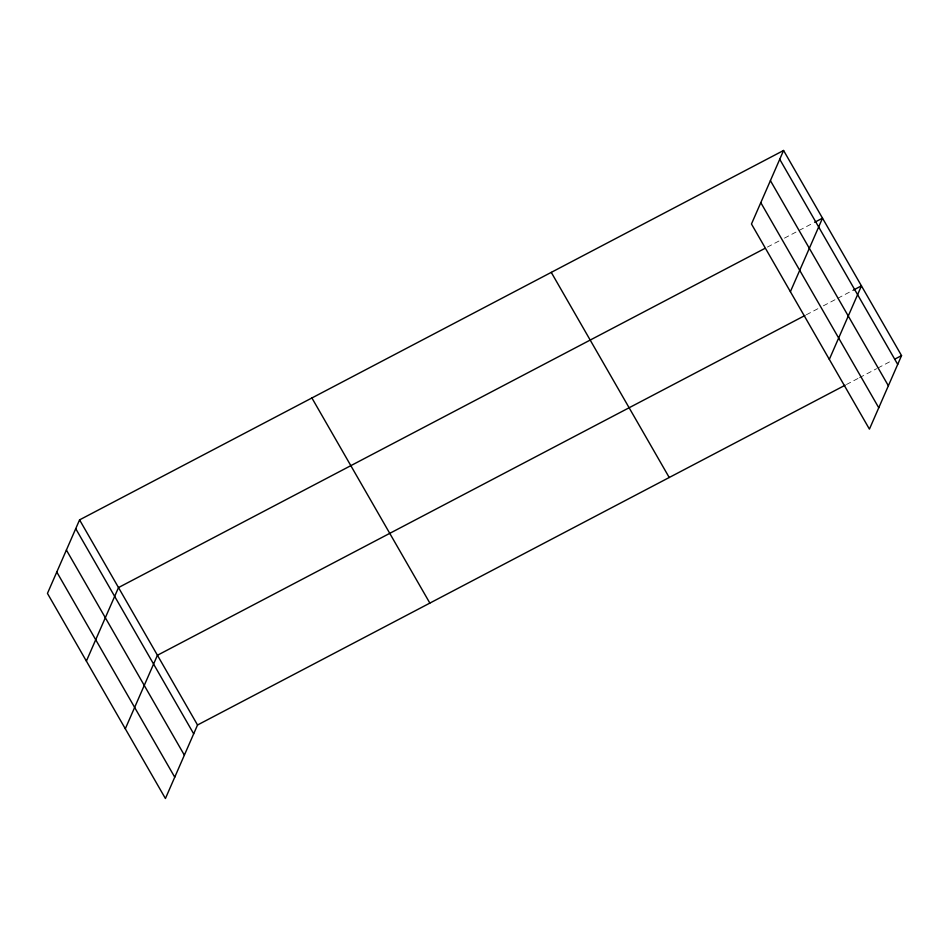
<?xml version="1.0" encoding="UTF-8"?>
<svg xmlns="http://www.w3.org/2000/svg" width="949" height="949" viewBox="0 0 949 949"><rect width="100%" height="100%" fill="white"/><g stroke="black" fill="none" stroke-linecap="round" stroke-linejoin="round"><path stroke-width="0.71" stroke-dasharray="4.75 3.56" d="M767.385 247.096L779.2 240.892M784.443 238.14L813.329 222.979M806.318 314.783L818.121 308.591M823.376 305.827L836.508 298.947M837.813 298.259L853.566 289.991M846.425 384.523L858.24 378.331M859.545 377.643L876.615 368.687M877.92 367.998L892.357 360.418"/><path stroke-width="1.42" d="M783.577 150.476L751.466 224L869.426 429.126L901.55 355.602L783.577 150.476L79.574 519.874L47.45 593.398L165.423 798.524L197.534 725L845.108 385.223M86.383 661.085L118.506 587.561L764.764 248.472M125.304 728.785L157.427 655.261L805.001 315.471M790.387 291.687L822.51 218.163L814.633 222.291M829.319 359.386L861.443 285.863L853.566 289.991M894.99 359.042L901.55 355.602M779.734 159.278L897.707 364.404M770.41 180.63L888.371 385.769M760.79 202.635L878.762 407.773M551.262 272.375L669.223 477.501M311.901 397.963L429.861 603.101M79.574 519.874L197.534 725M75.73 528.676L193.691 733.802M66.394 550.029L184.367 755.167M56.786 572.033L174.746 777.172"/></g></svg>
